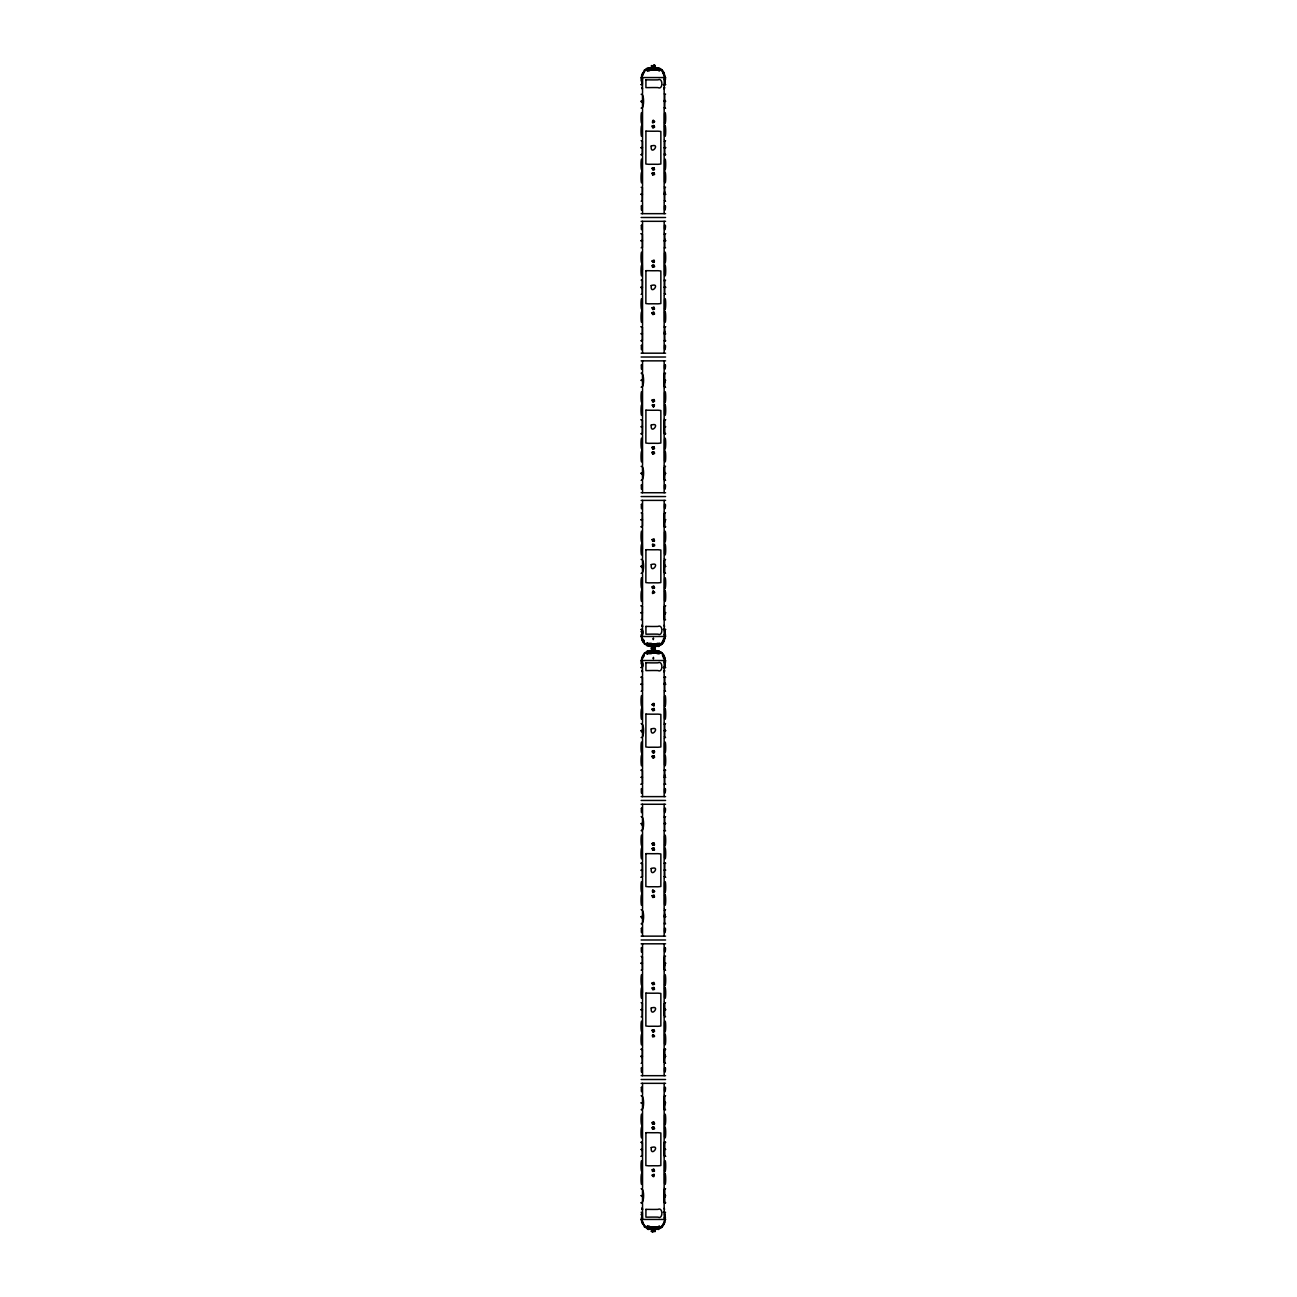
<?xml version="1.0" encoding="UTF-8"?>
<svg xmlns="http://www.w3.org/2000/svg" width="1297" height="1297" viewBox="0 0 1297 1297"><rect width="100%" height="100%" fill="white"/><g stroke="black" fill="none" stroke-linecap="round" stroke-linejoin="round"><path stroke-width="1.5" d="M664.356 672.057L664.55 670.144L664.291 671.895M664.291 89.104L664.55 87.191L664.291 88.78M647.316 645.355L646.555 643.393L648.062 645.582M658.649 651.418L659.849 653.477L657.06 653.656M641.35 102.025L642.096 102.463M641.48 473.956L642.096 474.556M641.464 731.735L642.096 731.93M641.48 1150.147L642.096 1150.536M664.583 333.053L664.583 330.978M664.583 474.718L664.615 472.059M665.296 730.016L664.615 729.433M664.583 916.006L664.583 913.931M664.583 1055.596L665.264 1055.158L665.085 1057.671M665.296 1195.137L664.583 1197.212M642.161 87.531L642.42 89.104L642.161 87.191M642.177 118.416L642.161 131.062M642.112 122.21C640.669 127.69 640.669 108.089 642.112 113.552L642.112 135.374C640.669 140.838 640.669 121.253 642.112 126.717M642.112 168.723C640.669 174.187 640.669 154.602 642.112 160.066L642.112 181.888C640.669 187.352 640.669 167.751 642.112 173.231M642.112 261.751C640.669 267.214 640.669 247.63 642.112 253.093L642.112 274.915C640.669 280.379 640.669 260.778 642.112 266.242M642.112 308.264C640.669 313.728 640.669 294.127 642.112 299.607L642.112 321.413C640.669 326.893 640.669 307.292 642.112 312.755M642.177 397.482L642.161 410.128M642.112 401.292C640.669 406.755 640.669 387.155 642.112 392.618L642.112 414.44C640.669 419.904 640.669 400.319 642.112 405.783M642.112 447.805C640.669 453.269 640.669 433.668 642.112 439.132L642.112 460.954C640.669 466.417 640.669 446.833 642.112 452.296M642.112 540.817C640.669 546.28 640.669 526.695 642.112 532.159L642.112 553.981C640.669 559.445 640.669 539.844 642.112 545.324M642.112 587.33C640.653 592.421 640.686 573.29 642.112 578.673L642.112 600.495C640.669 605.958 640.669 586.357 642.112 591.821M642.161 625.267L642.42 626.856L642.161 624.943M642.161 670.484L642.42 672.057L642.161 670.144M642.112 705.179C640.669 710.643 640.669 691.042 642.112 696.505L642.112 718.327C640.669 723.791 640.669 704.206 642.112 709.67M642.112 751.676C640.669 757.156 640.669 737.555 642.112 743.019L642.112 764.841C640.669 770.305 640.669 750.72 642.112 756.183M642.112 844.704C640.653 849.794 640.686 830.664 642.112 836.046L642.112 857.868C640.669 863.332 640.669 843.731 642.112 849.195M642.177 840.894L642.161 853.539M642.112 891.217C640.669 896.681 640.669 877.096 642.112 882.56L642.112 904.382C640.669 909.846 640.669 890.245 642.112 895.708M642.112 984.245C640.669 989.708 640.669 970.107 642.112 975.587L642.112 997.393C640.669 1002.873 640.669 983.272 642.112 988.736M664.599 126.717C666.058 121.253 666.058 140.838 664.599 135.374L664.599 113.552C666.058 108.089 666.058 127.69 664.599 122.21M642.112 1030.758C640.653 1035.849 640.686 1016.718 642.112 1022.085L642.112 1043.907C640.669 1049.37 640.669 1029.786 642.112 1035.249M664.599 173.231C666.058 167.751 666.058 187.352 664.599 181.888L664.599 160.066C666.058 154.602 666.058 174.187 664.599 168.723M642.112 1123.769C640.653 1128.86 640.686 1109.729 642.112 1115.112L642.112 1136.934C640.669 1142.398 640.669 1122.813 642.112 1128.277M642.177 1119.976L642.161 1132.605M664.599 266.242C666.058 260.778 666.058 280.379 664.599 274.915L664.599 253.093C666.058 247.63 666.058 267.214 664.599 261.751M642.112 1170.283C640.669 1175.747 640.669 1156.162 642.112 1161.626L642.112 1183.448C640.669 1188.911 640.669 1169.31 642.112 1174.79M664.599 312.755C666.058 307.292 666.058 326.893 664.599 321.413L664.599 299.607C666.058 294.127 666.058 313.728 664.599 308.264M642.161 1208.22L642.42 1209.809L642.161 1207.896M664.599 405.783C666.058 400.319 666.058 419.904 664.599 414.44L664.599 392.618C666.058 387.155 666.058 406.755 664.599 401.292M664.599 452.296C666.058 446.833 666.058 466.417 664.599 460.954L664.599 439.132C666.058 433.668 666.058 453.269 664.599 447.805M664.599 545.324C666.058 539.844 666.058 559.445 664.599 553.981L664.599 532.159C666.058 526.695 666.058 546.28 664.599 540.817M664.599 591.821C666.058 586.357 666.058 605.958 664.599 600.495L664.599 578.673C666.026 573.306 666.074 592.405 664.599 587.33M664.534 626.678L664.291 625.105M664.599 709.67C666.058 704.206 666.058 723.791 664.599 718.327L664.599 696.505C666.058 691.042 666.058 710.643 664.599 705.179M664.599 756.183C666.058 750.72 666.058 770.305 664.599 764.841L664.599 743.019C666.058 737.555 666.058 757.156 664.599 751.676M664.599 849.195C666.058 843.731 666.058 863.332 664.599 857.868L664.599 836.046C666.026 830.68 666.074 849.778 664.599 844.704M664.599 895.708C666.058 890.245 666.058 909.846 664.599 904.382L664.599 882.56C666.058 877.096 666.058 896.681 664.599 891.217M664.599 988.736C666.058 983.272 666.058 1002.873 664.599 997.393L664.599 975.587C666.058 970.107 666.058 989.708 664.599 984.245M664.599 1035.249C666.058 1029.786 666.058 1049.37 664.599 1043.907L664.599 1022.085C666.026 1016.718 666.074 1035.817 664.599 1030.758M664.599 1128.277C666.058 1122.813 666.058 1142.398 664.599 1136.934L664.599 1115.112C666.026 1109.746 666.074 1128.844 664.599 1123.769M664.599 1174.79C666.058 1169.31 666.058 1188.911 664.599 1183.448L664.599 1161.626C666.058 1156.162 666.058 1175.747 664.599 1170.283M664.55 1209.469L664.291 1208.22M641.934 657.547L641.415 659.768L642.339 658.876M665.199 638.011L664.534 637.232L664.015 639.405A15.029 15.029 0 0 1 663.561 640.88L662.232 644.155L657.336 645.841A27.561 27.367 0 0 1 649.375 645.841L644.479 644.155L643.15 640.88A15.029 15.029 0 0 1 642.291 637.978M664.858 140.643L664.729 147.518M664.745 280.671L664.729 287.042M664.777 661.94L664.858 667.647M642.404 84.289L642.339 78.987L641.14 78.874M642.372 107.781L641.14 108.121C644.366 109.613 644.414 92.8 641.14 94.292M642.404 154.375L642.404 141.065L641.14 140.643M642.404 247.403L642.404 234.076L641.14 233.671M642.404 340.43L642.404 327.103M642.372 386.846L641.14 387.187C644.382 388.581 644.447 372.369 641.14 373.196L642.372 373.698M642.404 433.457L642.404 420.131M664.323 141.503L665.572 140.806M642.404 513.158L642.437 526.063L641.14 526.89M664.323 188L665.572 187.157M641.14 573.404C644.382 573.971 644.447 558.083 641.14 559.412M664.323 234.514L665.572 233.671M664.323 281.027L665.572 280.168L664.388 280.444M641.14 661.827C643.62 661.211 643.652 668.263 641.14 667.647M642.437 666.82L641.14 667.485M642.404 690.831L642.404 677.504M641.14 737.588C644.382 738.69 644.463 722.834 641.14 723.596L642.323 723.856M664.323 374.055L665.572 373.196L664.34 373.698M642.404 783.842L642.404 770.531M642.372 830.275L641.14 830.615C644.382 831.993 644.447 815.797 641.14 816.624L642.323 816.883M664.323 467.082L665.572 466.223M642.404 876.869L642.404 863.543L641.14 863.137M664.323 560.093L665.572 559.412M642.404 969.897L642.404 956.57M664.323 606.607L665.572 605.764M664.323 630.196L665.572 629.353M664.307 662.248L665.572 661.827M664.323 724.456L665.572 723.596L664.388 723.856M642.372 1109.34L641.14 1109.681C644.382 1111.059 644.447 1094.863 641.14 1095.689L642.372 1096.192M642.404 1217.705L642.404 1212.711M664.307 863.543L665.572 863.137M664.323 910.494L665.572 909.635M664.323 1003.521L665.572 1002.662M664.323 1050.035L665.572 1049.176M664.323 1096.549L665.572 1095.689L664.388 1095.949M664.323 1189.56L665.572 1188.717L664.388 1188.976M642.42 626.678L642.42 625.267M642.42 1209.469L642.42 1208.22M642.404 270.084L642.161 257.438M642.404 549.15L642.161 536.504M642.404 713.496L642.161 700.85M642.404 992.562L642.161 979.932M641.464 288.307L642.096 288.501M641.464 567.373L642.096 567.567M665.28 565.265L664.615 565.07M641.464 824.746L642.096 824.941M641.464 917.773L642.096 917.968M665.28 1008.693L664.615 1008.499M665.28 1101.72L664.615 1101.526M664.615 1194.537L665.28 1194.813M641.415 76.555L641.934 74.594M647.316 651.645L647.073 653.445M651.353 653.656L646.863 653.656L647.462 651.58M659.249 645.42L660.157 643.393L657.06 643.344M647.462 1226.589C645.193 1225.681 647.333 1230.853 649.375 1229.216A27.756 27.756 0 0 0 657.336 1229.216C659.379 1230.821 661.454 1225.681 659.249 1226.589M661.13 644.755L661.762 643.993L660.546 644.658M646.117 69.422L645.079 69.989M646.117 652.375L645.079 652.942M660.06 1227.497L659.249 1228.372M661.697 1227.384L660.611 1227.951M642.274 76.231L642.21 76.75M664.777 94.243L664.729 101.004M664.777 187.271L664.729 194.031M664.583 239.361L665.231 240.188L665.085 239.361M664.858 326.682L664.729 333.556M664.777 373.309L664.729 380.07M664.794 419.969L664.729 426.583M664.777 466.336L664.826 473.129M664.858 512.737L664.729 519.611M664.777 629.45L664.777 635.06M664.777 723.71L664.729 730.47M664.858 863.137L664.729 869.995M664.777 909.748L664.729 916.509M641.464 1057.363L642.096 1057.509M664.777 1002.776L664.729 1009.536M664.858 1142.203L664.729 1149.077M664.777 1188.83L664.826 1195.623M641.14 84.694L642.372 84.192M641.14 154.797L642.372 154.294M664.34 79.376L665.572 78.874M641.14 247.824L642.372 247.322M641.14 340.852L642.372 340.333M664.34 327.184L665.572 326.682M641.14 433.863L642.372 433.36M664.34 420.212L665.572 419.709M664.34 513.239L665.572 512.737M642.372 619.415L641.14 619.755M664.34 606.266L665.572 605.926M664.34 677.585L665.572 677.083M641.14 784.263L642.372 783.761M664.34 770.613L665.572 770.11M641.14 877.291L642.372 876.788M642.242 1063.329L642.404 1049.597M664.34 1049.678L665.572 1049.338M641.14 1156.357L642.339 1156.243L642.404 1142.625M641.14 1218.126L642.372 1217.624M664.34 1142.706L665.572 1142.203M664.34 1212.808L665.572 1212.306M641.934 639.453L641.415 637.232L642.339 638.124M663.253 639.988L663.594 638.529M664.534 1220.185L663.983 1222.358M653.947 67.703L654.142 64.899L653.801 67.801M654.337 174.398L654.337 173.279M652.375 400.108L652.796 401.648M652.375 405.102L653.364 406.999L654.515 405.004L652.196 405.004L653.364 406.788M654.482 400.676L653.364 401.794M654.482 452.88L652.796 453.853M652.375 539.649L653.364 541.335M654.482 587.411L652.796 588.384M653.364 648.289L652.667 646.311L653.185 651.029M654.045 647.738L654.158 650.672L653.623 645.695M652.229 704.595L652.796 703.623M652.229 756.8L654.337 756.232M654.482 756.8L653.364 757.918M652.375 890.763L652.796 892.304M652.375 895.773L653.364 897.459M654.482 891.331L653.364 892.449M652.375 1030.272L653.364 1031.958M654.482 1123.153L653.915 1124.126M654.337 1170.932L653.364 1169.246M642.307 75.923L644.82 70.865M642.307 658.876L642.728 657.595M663.983 639.405L664.372 638.124M665.231 637.994L663.189 642.663L664.404 640.572M664.404 1223.525L662.994 1225.487L665.231 1220.947M662.686 641.172L661.924 643.458M662.864 641.172L661.892 643.182M643.458 657.012L644.025 655.828M643.15 73.151L644.479 69.892L649.375 68.206A27.561 27.367 0 0 1 657.336 68.206L662.232 69.892L663.091 71.789M646.749 653.542L646.944 651.224L649.375 650.737A27.756 27.756 0 0 1 657.336 650.737C661.275 650.137 660.465 655.293 657.06 652.958A25.421 23.492 0 0 0 649.651 652.958L648.078 653.299M649.651 70.703C645.63 72.502 646.749 68.011 649.392 68.303A27.756 27.756 0 0 1 657.336 68.206C658.973 67.882 661.178 71.254 658.568 70.703M646.944 653.25L649.392 651.256A26.118 25.291 0 0 1 657.32 651.256L659.768 653.25M658.568 1226.297C661.227 1225.665 658.989 1229.232 657.32 1228.697A27.561 27.367 0 0 1 649.375 1228.794L644.479 1227.108L643.15 1223.849M644.22 654.904C640.75 656.72 644.009 654.823 644.787 653.542M646.863 70.378L647.77 68.968M648.16 653.25L646.814 653.575L647.77 651.921L647.738 653.575M658.941 645.079L659.849 643.669L657.32 645.744A26.118 25.291 0 0 1 649.392 645.744L646.944 643.75M658.941 1228.032L659.849 1226.67M661.892 1226.135L662.783 1224.627M663.091 1225.211L662.232 1227.108L657.336 1228.794A27.756 27.756 0 0 1 649.375 1228.794C646.781 1228.843 645.663 1224.611 649.651 1226.297M663.513 1225.065L660.805 1227.092M641.918 74.594L644.042 72.146M643.328 73.378L642.696 74.642A15.029 15.029 0 0 0 642.096 77.561M642.518 656.25L641.918 657.547M642.696 657.595L644.106 655.082M664.015 639.405L662.816 641.691M664.048 1223.833L664.777 1222.406M654.142 68.206L655.261 65.709M651.451 647.916L652.569 645.841M651.451 1230.869L652.569 1228.794M662.816 1224.644L664.015 1222.358A15.029 15.029 0 0 1 663.561 1223.849M647.138 68.822L647.462 70.411M662.718 641.804L663.189 642.663L662.605 641.918M664.858 78.874L664.858 84.694M664.858 233.671L664.729 240.529M664.794 559.51L664.729 566.124M664.858 605.764L664.826 612.67M664.858 677.083L664.729 683.957M664.858 770.11L664.729 776.984M664.794 816.883L664.729 823.498M664.858 956.148L664.729 963.023M664.858 1049.176L664.826 1056.082M664.794 1095.949L664.729 1102.563M664.858 1212.306L664.858 1218.126M652.569 648.646L653.266 648.468M653.623 1228.648L654.223 1230.188L652.829 1231.631M642.323 84.435L641.14 84.532M664.388 79.133L665.572 79.036M664.469 94.292L665.572 94.13M642.323 154.538L641.14 154.635M641.14 201.148L642.323 201.051M664.388 233.93L665.572 233.833M641.14 294.338L642.323 294.079M642.323 340.576L641.14 340.673M664.388 326.957L665.572 326.86M642.323 433.603L641.14 433.701M664.388 419.969L665.572 419.871M642.323 480.117L641.14 480.376C644.382 480.944 644.447 465.056 641.14 466.385M642.323 526.631L641.14 526.728M642.242 619.755L642.404 606.169M642.323 634.914L641.14 635.011M664.388 629.612L665.572 629.515M642.323 690.977L641.14 691.236M664.388 662.086L665.572 661.989M664.388 677.342L665.572 677.245M642.323 784.004L641.14 784.101M664.388 770.369L665.572 770.272M642.323 877.031L641.14 877.129M664.388 863.397L665.572 863.299M642.323 923.545L641.14 923.804C644.398 924.242 644.496 908.986 641.14 909.635M642.323 970.043L641.14 970.14M664.388 956.424L665.572 956.148M641.14 1016.832L642.323 1016.556M642.323 1063.07L641.14 1063.329M642.323 1156.097L641.14 1156.194M664.388 1142.462L665.572 1142.365M642.323 1202.611L641.14 1202.708M652.375 67.217L651.694 65.547M654.337 646.83L655.163 647.138L654.337 650.17M652.375 650.17L651.548 647.138L652.407 647.073M654.337 1229.783L655.017 1231.453M642.242 201.311L642.404 187.579L641.14 187.319M642.242 294.338L642.404 280.59L641.14 280.168L642.323 280.444M642.242 1016.832L642.404 1003.084L641.14 1002.662M642.388 73.475L646.944 68.271L649.375 67.784A27.756 27.756 0 0 1 657.336 67.784L659.768 68.271L659.638 70.492M652.683 120.491L652.683 122.793L654.693 121.642L653.364 120.297L652.375 122.194M654.337 127.203C651.11 129.489 652.845 123.037 654.482 126.636M652.375 260.616L654.482 261.167M654.337 261.735L653.364 262.497L652.018 261.167L654.028 260.016L654.028 262.318L652.229 261.167M654.337 308.945L653.364 309.497M652.375 312.804L653.364 312.253M654.337 313.939L653.364 314.49M653.915 406.642L653.915 404.696M652.375 447.319L653.364 446.752M653.915 448.843L654.337 447.319M652.796 451.907L652.375 453.431M653.915 541.173L653.915 539.228M652.796 586.439L652.375 587.979M652.683 591.254L652.683 593.556L654.693 592.405L653.364 591.075L652.375 592.972M665.085 614.259L664.583 612.168M654.223 648.322L652.829 649.132M654.028 705.746L654.028 703.444L652.018 704.595L654.028 705.746L652.375 705.146M652.375 751.239L654.337 751.239L653.364 753.135L652.196 751.125L654.028 750.639L654.693 751.806L654.028 752.957L652.375 752.357M654.337 849.681L653.364 850.248M652.683 890.18L652.683 892.482L654.693 891.331L652.683 890.18L654.337 890.763M653.915 897.297L653.915 895.352M652.375 983.061L653.364 982.51M654.337 984.196L652.229 983.629M652.375 988.055L653.364 987.503M653.915 989.595L654.337 988.055M654.337 1036.384L652.229 1035.833M652.796 1127.19L652.375 1128.714M654.028 1176.509L654.028 1174.207L652.018 1175.358L653.364 1176.703L652.375 1174.806L654.337 1174.806M659.395 645.355L659.638 643.555M662.783 72.373L663.189 71.384L665.296 76.555M662.67 72.146L664.404 73.475M644.82 1226.135L641.918 1222.406M653.964 648.354L653.007 648.97M659.962 644.512L660.805 644.139M662.816 655.309L664.015 657.595A15.029 15.029 0 0 0 663.561 656.12L662.232 652.845L657.336 651.159A27.561 27.367 0 0 0 649.375 651.159L644.479 652.845L643.15 656.12A15.029 15.029 0 0 0 642.291 659.022M645.906 652.861L646.749 652.488M652.44 66.228L654.304 65.061M653.364 645.906L652.261 646.636L652.715 648.986M654.272 1230.772C650.689 1234.063 654.028 1225.681 652.44 1232.02M658.568 643.75C661.292 642.437 659.946 647.673 657.336 646.263A27.756 27.756 0 0 1 649.375 646.263L646.944 645.776L646.749 643.458M659.525 645.371L658.649 645.582M647.203 651.629L648.062 651.418M648.062 68.465L646.814 68.887L647.073 70.492M653.915 169.81L652.375 168.286L654.337 168.286M652.796 265.188L654.482 266.161L652.375 266.728M652.796 399.703L654.337 400.108M653.915 710.561L652.229 709.589L653.915 708.616M652.796 1029.85L654.482 1030.839M653.364 1122.035L652.375 1123.721M653.915 1171.337L652.375 1170.932M658.649 1228.535L659.638 1226.508M647.462 69L659.265 69M647.219 70.216L649.602 69.698A26.621 26.621 0 0 1 657.109 69.698L659.849 70.378M659.492 643.831L657.109 644.35A26.621 26.621 0 0 1 649.602 644.35L646.863 643.344L651.353 643.344M647.495 643.425L647.495 645.095L649.44 645.436L659.265 645.047M646.749 651.743L649.375 651.207A27.756 27.756 0 0 1 657.336 651.159L659.962 651.743M659.265 651.953L649.44 651.564L647.462 651.953L647.495 653.575M647.219 653.169L649.602 652.65A26.621 26.621 0 0 1 657.109 652.65L659.849 653.331M659.492 1226.784L657.109 1227.302A26.621 26.621 0 0 1 649.602 1227.302L646.863 1226.622M647.462 1228L659.265 1228M648.078 643.701L649.651 644.042A25.421 23.492 0 0 0 657.06 644.042L658.633 643.701M647.3 70.46L649.651 70.006A25.421 23.492 0 0 1 657.06 70.006L659.411 70.46M659.411 1226.54L657.06 1226.994A25.421 23.492 0 0 1 649.651 1226.994L647.3 1226.54M653.185 68.174L652.748 66.309L655.18 65.434M642.242 77.561L641.172 77.561L665.572 77.561L664.469 77.561M664.469 636.487L665.539 636.487L641.14 636.487L642.242 636.487M642.242 660.513L641.172 660.513L665.572 660.513L664.469 660.513M664.469 1219.439L665.539 1219.439L641.14 1219.439L642.242 1219.439M651.37 65.709L655.342 65.709M642.469 78.452L642.55 93.125M664.21 78.452L664.161 93.125M641.593 78.712L642.663 78.712M641.14 79.036L642.372 79.376M665.572 84.532L664.34 84.192M663.286 84.694L664.161 84.694M665.572 84.694L664.372 84.581M642.469 93.708L642.501 108.705M664.21 93.708L664.259 108.705M664.583 99.837L664.583 101.912M641.14 101.004L642.388 101.004M664.323 101.004L665.572 101.004M641.14 101.425L642.437 101.215M664.291 101.215L665.572 101.425M642.469 140.222L642.501 155.218M664.21 140.222L664.259 155.218M641.14 147.518L642.388 147.518M664.323 147.518L665.572 147.518M641.14 147.728L642.437 147.728M664.291 147.728L665.572 147.728M641.14 147.923L642.388 147.923M664.323 147.923L665.572 147.923M665.572 154.635L664.323 153.938M665.572 154.797L664.34 154.294M642.161 164.411L642.161 177.559M642.469 186.736L642.501 201.732M664.21 186.736L664.259 201.732M664.583 191.437L664.583 193.529M664.404 193.026L665.329 192.977M641.14 194.031L642.388 194.031M664.323 194.031L665.572 194.031M641.14 194.226L642.437 194.226M664.291 194.226L665.572 194.226M641.14 194.437L642.388 194.437M664.323 194.437L665.572 194.437M664.323 200.451L665.572 201.311M641.14 213.665L665.572 213.665M641.14 217.491L665.572 217.491M641.14 221.317L665.572 221.317M642.469 233.249L642.501 248.246M664.21 233.249L664.259 248.246M641.14 233.833L642.323 233.93M641.14 240.529L642.388 240.529M664.323 240.529L665.572 240.529M641.14 240.739L642.437 240.739M664.291 240.739L665.572 240.739M641.14 240.95L642.388 240.95M664.323 240.95L665.572 240.95M664.583 241.453L665.329 239.491M665.572 247.824L664.34 247.322M642.469 279.763L642.501 294.743M664.21 279.763L664.259 294.743M641.14 287.042L642.388 287.042M664.323 287.042L665.572 287.042M641.14 287.253L642.437 287.253M664.291 287.253L665.572 287.253M641.14 287.464L642.388 287.464M664.323 287.464L665.572 287.464M664.323 293.479L665.572 294.16M642.161 303.952L642.161 317.1M642.469 326.277L642.501 341.257M664.21 326.277L664.259 341.257M641.14 326.682L642.372 327.184M641.14 326.86L642.323 326.957M664.404 332.551L665.329 332.518M641.14 333.556L642.437 333.767M664.291 333.767L665.572 333.767M641.14 333.978L642.388 333.978M664.323 333.978L665.572 333.978M665.572 340.673L664.34 340.333M665.572 340.852L664.372 340.738M641.14 353.189L665.572 353.189M641.14 357.015L665.572 357.015M641.14 360.858L665.572 360.858M642.469 372.79L642.501 387.771M664.21 372.79L664.259 387.771M641.14 380.07L642.437 380.28M664.291 380.28L665.572 380.07M641.14 380.491L642.388 380.491M664.323 380.491L665.572 380.491M664.583 381.026L664.583 383.118M664.404 381.529L665.329 381.529M642.469 419.288L642.501 434.284M664.21 419.288L664.259 434.284M641.14 419.709L642.372 420.212M641.14 419.871L642.323 419.969M641.14 426.583L642.388 426.583M664.323 426.583L665.572 426.583M641.14 427.005L642.437 426.794M664.291 426.794L665.572 427.005M665.572 433.701L664.323 433.02M665.572 433.863L664.34 433.36M642.161 443.477L642.161 456.641M642.469 465.801L642.501 480.798M664.21 465.801L664.259 480.798M641.14 473.097L642.388 473.097M664.323 473.097L665.572 473.097M641.14 473.308L642.437 473.308M664.291 473.308L665.572 473.308M641.14 473.502L642.388 473.502M664.323 473.502L665.572 473.502M664.404 474.426L665.329 474.556M641.14 492.73L665.572 492.73M641.14 496.556L665.572 496.556M641.14 500.383L665.572 500.383M642.469 512.315L642.501 527.312M664.21 512.315L664.259 527.312M641.14 512.899L642.372 513.239M641.14 519.611L642.388 519.611M664.323 519.611L665.572 519.611M641.14 519.805L642.437 519.805M664.291 519.805L665.572 519.805M641.14 520.016L642.388 520.016M664.323 520.016L665.572 520.016M664.583 520.567L664.583 522.642M664.404 521.07L665.329 521.07M665.572 526.728L664.34 526.387M665.572 526.89L664.372 526.777M642.469 558.829L642.501 573.825M664.21 558.829L664.259 573.825M641.14 566.124L642.388 566.124M664.323 566.124L665.572 566.124M641.14 566.319L642.437 566.319M664.291 566.319L665.572 566.319M641.14 566.53L642.388 566.53M664.323 566.53L665.572 566.53M664.307 572.982L665.572 573.242M642.161 583.018L642.161 596.166M642.469 605.342L642.501 620.339M664.21 605.342L664.259 620.339M641.14 605.764L642.372 606.266M641.14 605.926L642.323 606.023M641.14 612.622L642.388 612.622M664.323 612.622L665.572 612.622M641.14 612.832L642.437 612.832M664.291 612.832L665.572 612.832M641.14 613.043L642.388 613.043M664.323 613.043L665.572 613.043M665.572 619.755L664.307 619.496M641.14 629.353C643.604 628.721 643.717 635.806 641.14 635.173M663.286 629.353L664.161 629.353M641.14 629.515L642.323 629.612M665.572 635.011L664.388 634.914M665.572 635.173L664.323 634.314M642.469 635.595L642.55 620.906M664.21 635.595L664.161 620.906M642.307 640.572C644.528 643.393 644.025 643.004 642.437 640.669M651.37 648.338L655.342 648.338M651.37 648.662L655.342 648.662M662.864 655.828L663.189 654.353L664.404 656.428M663.983 657.595L664.486 659.411L665.199 658.989M642.469 661.405L642.55 676.094M664.21 661.405L664.161 676.094M641.14 661.989L642.323 662.086M665.572 667.485L664.323 666.804M663.286 667.647L664.161 667.647M665.572 667.647L664.307 667.242M642.469 676.661L642.501 691.658M664.21 676.661L664.259 691.658M641.14 677.083L642.372 677.585M641.14 677.245L642.323 677.342M664.583 682.789L664.583 684.865M664.404 683.081L665.329 682.919M641.14 683.957L642.388 683.957M664.323 683.957L665.572 683.957M641.14 684.168L642.437 684.168M664.291 684.168L665.572 684.168M641.14 684.378L642.388 684.378M664.323 684.378L665.572 684.378M665.572 691.236L664.34 690.734M642.469 723.175L642.501 738.171M664.21 723.175L664.259 738.171M641.14 730.47L642.388 730.47M664.323 730.47L665.572 730.47M641.14 730.681L642.437 730.681M664.291 730.681L665.572 730.681M641.14 730.876L642.388 730.876M664.323 730.876L665.572 730.876M664.323 736.907L665.572 737.588M642.161 747.364L642.161 760.528M642.469 769.688L642.501 784.685M664.21 769.688L664.259 784.685M641.14 770.11L642.372 770.613M641.14 770.272L642.323 770.369M664.583 774.39L664.583 776.481M664.404 775.979L665.329 775.93M641.14 777.195L642.437 777.195M664.291 777.195L665.572 777.195M641.14 777.389L642.388 777.389M664.323 777.389L665.572 777.389M665.572 784.101L664.307 783.842M665.572 784.263L664.372 784.15M641.14 796.617L665.572 796.617M641.14 800.444L665.572 800.444M641.14 804.27L665.572 804.27M642.469 816.202L642.501 831.199M664.21 816.202L664.259 831.199M664.615 822.444L664.583 824.406M641.14 823.498L642.388 823.498M664.323 823.498L665.572 823.498M641.14 823.692L642.437 823.692M664.291 823.692L665.572 823.692M642.469 862.716L642.501 877.712M664.21 862.716L664.259 877.712M641.14 863.299L642.372 863.64M641.14 869.995L642.388 869.995M664.323 869.995L665.572 869.995M641.14 870.417L642.437 870.206M664.291 870.206L665.572 870.206M665.572 877.129L664.323 876.432M665.572 877.291L664.34 876.788M642.161 886.905L642.161 900.053M642.469 909.229L642.501 924.21M664.21 909.229L664.259 924.21M664.404 915.52L665.329 915.471M641.14 916.509L642.388 916.509M664.323 916.509L665.572 916.509M641.14 916.72L642.437 916.72M664.291 916.72L665.572 916.72M641.14 916.93L642.388 916.93M664.323 916.93L665.572 916.93M641.14 936.142L665.572 936.142M641.14 939.985L665.572 939.985M641.14 943.811L665.572 943.811M642.469 955.743L642.501 970.723M664.21 955.743L664.259 970.723M641.14 956.327L642.388 957.008M641.14 963.023L642.388 963.023M664.323 963.023L665.572 963.023M641.14 963.233L642.437 963.233M664.291 963.233L665.572 963.233M641.14 963.444L642.388 963.444M664.323 963.444L665.572 963.444M664.583 963.979L664.583 966.07M664.404 964.482L665.329 964.482M665.572 970.318L664.34 969.816M642.469 1002.257L642.501 1017.237M664.21 1002.257L664.259 1017.237M641.14 1009.536L642.388 1009.536M664.323 1009.536L665.572 1009.536M641.14 1009.747L642.437 1009.747M664.291 1009.747L665.572 1009.747M641.14 1009.958L642.388 1009.958M664.323 1009.958L665.572 1009.958M664.323 1015.973L665.572 1016.832M642.161 1026.43L642.161 1039.594M642.469 1048.754L642.501 1063.751M664.21 1048.754L664.259 1063.751M641.14 1049.176L642.372 1049.678M641.14 1049.338L642.323 1049.435M641.14 1056.05L642.388 1056.05M664.323 1056.05L665.572 1056.05M641.14 1056.261L642.437 1056.261M664.291 1056.261L665.572 1056.261M641.14 1056.471L642.388 1056.471M664.323 1056.471L665.572 1056.471M665.572 1063.329L664.323 1062.486M641.14 1075.683L665.572 1075.683M641.14 1079.509L665.572 1079.509M641.14 1083.335L665.572 1083.335M642.469 1095.268L642.501 1110.264M664.21 1095.268L664.259 1110.264M641.14 1102.774L642.437 1102.774M664.291 1102.774L665.572 1102.774M641.14 1102.969L642.388 1102.969M664.323 1102.969L665.572 1102.969M664.583 1103.52L664.583 1105.595M664.404 1104.023L665.329 1104.023M642.469 1141.782L642.501 1156.778M664.21 1141.782L664.259 1156.778M641.14 1142.203L642.372 1142.706M641.14 1142.365L642.323 1142.462M641.14 1149.272L642.437 1149.272M664.291 1149.272L665.572 1149.272M641.14 1149.482L642.388 1149.482M664.323 1149.482L665.572 1149.482M665.572 1156.194L664.323 1155.497M665.572 1156.357L664.372 1156.243M642.161 1165.971L642.161 1179.119M642.469 1188.295L642.501 1203.292M664.21 1188.295L664.259 1203.292M641.14 1195.575L642.388 1195.575M664.323 1195.575L665.572 1195.575M641.14 1195.785L642.437 1195.785M664.291 1195.785L665.572 1195.996M664.404 1196.92L665.329 1197.034M665.572 1202.708L664.388 1202.611M641.14 1202.87C644.366 1203.503 644.496 1188.02 641.14 1188.717L642.323 1188.976M665.572 1202.87L664.323 1202.011M641.14 1212.306L642.372 1212.808M663.286 1212.306L664.161 1212.306M665.572 1217.964L664.34 1217.624M641.593 1218.288L642.663 1218.288M642.469 1218.548L642.55 1203.875M664.21 1218.548L664.161 1203.875M642.242 1220.623L641.415 1220.185L642.339 1221.077M642.307 1223.525L647.462 1228.372M651.37 1231.291L655.342 1231.291M651.37 1231.453L655.342 1231.453M653.575 1228.81L652.407 1230.026M659.249 70.411L659.573 68.822M659.638 653.445L659.249 651.58M647.073 1226.508L648.062 1228.535M653.364 65.758L654.45 67.412L653.364 68.141M653.364 648.711L654.304 650.267L653.364 651.094M653.364 1231.242L652.213 1229.588L651.694 1231.453M647.3 643.571L648.16 643.75M658.633 653.299L657.06 652.991A25.437 23.573 0 0 0 649.651 652.991M648.078 1226.654L649.651 1226.962A25.437 23.573 0 0 0 657.06 1226.962M658.649 68.465L659.719 68.741M653.364 120.508L654.337 122.194L652.796 122.615M653.915 172.874L652.375 173.279L652.796 174.819M653.915 307.405L652.375 307.811L652.796 309.351M653.364 449.005L652.375 448.438M653.364 546.329L652.375 544.643L654.515 544.529L654.515 545.875L652.683 546.361L652.683 544.043L654.482 545.194M653.364 586.293L654.337 586.844M653.364 591.286L654.482 592.405L652.796 593.378M653.364 703.46L654.337 704.028M653.915 843.147C649.992 842.774 654.709 847.492 654.337 843.569M653.915 848.157L652.375 848.562L652.796 850.102M653.364 1034.698L654.515 1036.498L652.683 1036.984L652.683 1034.682L654.482 1035.833M653.364 1127.028L654.482 1128.163L652.796 1129.136M659.265 68.595L660.06 69.503M660.611 69.049L661.697 69.616M660.611 652.002L661.697 652.586M645.906 644.139L646.749 644.512M645.728 644.447L644.949 643.993M659.962 652.488L660.805 652.861M645.728 1227.4L645.014 1226.978M660.805 69.908L662.556 71.967M652.796 314.344L652.229 313.371M661.924 653.542L663.351 654.888M663.205 654.58L664.307 656.412M643.928 1224.627L642.696 1222.358A15.029 15.029 0 0 1 642.096 1219.439M654.337 67.217L655.017 65.547M664.388 108.024L665.572 108.283L664.323 107.44M664.388 387.09L665.572 387.365L664.323 386.506M664.388 480.117L665.572 480.376L664.323 479.533M664.388 830.518L665.572 830.777L664.307 830.356M664.388 923.545L665.572 923.804L664.323 922.945M644.106 641.918L642.696 639.405M664.858 154.797L664.729 147.923M664.729 240.95L664.858 247.662M664.794 294.079L664.729 287.464M664.858 340.852L664.729 333.978M664.858 433.863L664.729 427.005M664.729 520.016L664.858 526.728M664.729 613.043L664.858 619.917M664.729 684.378L664.858 691.236M664.729 777.389L664.858 784.101M664.858 877.291L664.729 870.417M664.729 963.444L664.858 970.318M664.729 1056.471L664.858 1063.167M664.794 1109.583L664.729 1102.969M664.858 1156.357L664.729 1149.482M663.545 72L664.08 73.167M662.816 72.356L664.453 76.555M663.545 654.953L665.231 659.006M643.199 642.112L641.918 639.453M651.451 66.131L652.569 68.206M654.142 645.841L655.261 648.338M651.451 649.084L652.569 651.159L654.142 651.159L655.261 648.662M654.142 1228.794L655.261 1231.291M663.351 73.394L664.421 76.28M664.048 656.12L664.777 657.547M664.437 659.184L665.248 659.33M644.155 642.064L644.787 643.458M658.941 68.968L659.443 70.168M658.941 651.921L659.443 653.121M647.268 643.879L647.77 645.079L647.738 643.425M647.268 1226.832L647.77 1228.032M643.62 639.988L644.025 641.172M643.458 639.988L643.847 641.172M662.394 654.936L662.686 655.828M642.307 638.124L642.728 639.405M642.307 1221.077L642.728 1222.358M641.934 1222.406L641.415 1220.445M663.253 657.012L663.594 658.471M664.34 1109.34L665.572 1109.843L664.323 1109M664.777 108.17L664.826 101.425M664.777 201.197L664.729 194.437M664.777 387.252L664.729 380.491M664.745 479.874L664.729 473.502M664.777 573.29L664.729 566.53M664.777 737.636L664.729 730.876M664.745 830.275L664.729 823.903M664.777 923.691L664.729 916.93M664.777 1016.718L664.729 1009.958M664.777 1202.757L664.729 1195.996M653.607 658.746L653.429 657.352L653.104 658.746M653.104 638.254L653.283 639.648L653.607 638.254M664.161 109.288L664.161 139.638M664.161 155.802L664.161 186.152M664.161 202.316L664.161 213.665M664.161 221.317L664.161 232.666M664.161 248.829L664.161 279.179M664.161 295.327L664.161 325.693M664.161 341.841L664.161 353.189M664.161 360.858L664.161 372.207M664.161 388.354L664.161 418.704M664.161 434.868L664.161 465.218M664.161 481.382L664.161 492.73M664.161 500.383L664.161 511.731M664.161 527.895L664.161 558.245M664.161 574.409L664.161 604.759M664.161 692.241L664.161 722.591M664.161 738.755L664.161 769.105M664.161 785.269L664.161 796.617M664.161 804.27L664.161 815.618M664.161 831.782L664.161 862.132M664.161 878.296L664.161 908.646M664.161 924.793L664.161 936.142M664.161 943.811L664.161 955.159M664.161 971.307L664.161 1001.673M664.161 1017.821L664.161 1048.171M664.161 1064.334L664.161 1075.683M664.161 1083.335L664.161 1094.684M664.161 1110.848L664.161 1141.198M664.161 1157.362L664.161 1187.712M664.048 374.444L664.048 386.101M664.048 420.958L664.048 432.614M664.048 467.471L664.048 479.128M664.048 513.985L664.048 525.642M664.048 560.499L664.048 572.155M664.048 607.012L664.048 618.669M664.048 957.397L664.048 969.054M664.048 1003.91L664.048 1015.567M664.048 1050.424L664.048 1062.081M664.048 1096.938L664.048 1108.595M664.048 1143.451L664.048 1155.108M664.048 1189.965L664.048 1201.622M642.55 109.288L642.55 139.638M642.55 155.802L642.55 186.152M642.55 202.316L642.55 213.665M642.55 221.317L642.55 232.666M642.55 248.829L642.55 279.179M642.55 295.327L642.55 325.693M642.55 341.841L642.55 353.189M642.55 360.858L642.55 372.207M642.55 388.354L642.55 418.704M642.55 434.868L642.55 465.218M642.55 481.382L642.55 492.73M642.55 500.383L642.55 511.731M642.55 527.895L642.55 558.245M642.55 574.409L642.55 604.759M642.55 692.241L642.55 722.591M642.55 738.755L642.55 769.105M642.55 785.269L642.55 796.617M642.55 804.27L642.55 815.618M642.55 831.782L642.55 862.132M642.55 878.296L642.55 908.646M642.55 924.793L642.55 936.142M642.55 943.811L642.55 955.159M642.55 971.307L642.55 1001.673M642.55 1017.821L642.55 1048.171M642.55 1064.334L642.55 1075.683M642.55 1083.335L642.55 1094.684M642.55 1110.848L642.55 1141.198M642.55 1157.362L642.55 1187.712M657.06 644.009A25.437 23.573 0 0 1 649.651 644.009M657.336 645.793A27.756 27.756 0 0 1 649.375 645.793M657.271 645.403A27.415 27.415 0 0 1 649.44 645.403M649.651 70.038A25.437 23.573 0 0 1 657.06 70.038M663.561 73.151A15.029 15.029 0 0 1 664.064 74.594M649.392 68.303A26.118 25.291 0 0 1 657.32 68.303M649.44 68.644A27.415 27.415 0 0 1 657.271 68.644M657.32 1228.697A26.118 25.291 0 0 1 649.392 1228.697M657.271 1228.356A27.415 27.415 0 0 1 649.44 1228.356M649.44 651.597A27.415 27.415 0 0 1 657.271 651.597M641.367 80.43L642.08 82.959L641.367 80.43M641.383 205.947C640.945 216.68 643.588 203.467 641.383 205.947M641.383 225.435C640.945 236.167 643.588 222.954 641.383 225.435M641.383 345.488C640.945 356.221 643.588 343.008 641.383 345.488M641.383 364.976C640.945 375.708 643.588 362.495 641.383 364.976M641.383 485.029C640.945 495.762 643.588 482.533 641.383 485.029M641.383 504.517C640.945 515.249 643.588 502.02 641.383 504.517M641.367 631.282L642.08 633.828L641.367 631.282M641.367 663.383L642.08 665.912L641.383 663.221M641.383 788.916C640.945 799.649 643.588 786.42 641.383 788.916M641.383 808.388C640.945 819.137 643.588 805.907 641.383 808.388M641.383 928.441C640.945 939.174 643.588 925.961 641.383 928.441M641.383 947.929C640.945 958.661 643.588 945.448 641.383 947.929M664.599 80.43L665.312 82.959L664.599 80.43M641.383 1067.982C640.945 1078.715 643.588 1065.486 641.383 1067.982M641.383 1087.47C640.945 1098.202 643.588 1084.973 641.383 1087.47M664.615 205.947C664.177 216.68 666.82 203.467 664.615 205.947M664.615 225.435C664.177 236.167 666.82 222.954 664.615 225.435M641.367 1214.251L642.08 1216.781L641.367 1214.251M664.615 345.488C664.177 356.221 666.82 343.008 664.615 345.488M664.615 364.976C664.177 375.708 666.82 362.495 664.615 364.976M664.615 485.029C664.177 495.762 666.82 482.533 664.615 485.029M664.615 504.517C664.177 515.249 666.82 502.02 664.615 504.517M664.599 631.282L665.312 633.828L664.599 631.282M664.599 663.383L665.312 665.912L664.599 663.383M664.615 788.916C664.177 799.649 666.82 786.42 664.615 788.916M664.615 808.388C664.177 819.137 666.82 805.907 664.615 808.388M664.615 928.441C664.177 939.174 666.82 925.961 664.615 928.441M664.615 947.929C664.177 958.661 666.82 945.448 664.615 947.929M664.615 1067.982C664.177 1078.715 666.82 1065.486 664.615 1067.982M664.615 1087.47C664.177 1098.202 666.82 1084.973 664.615 1087.47M664.599 1214.251L665.312 1216.781L664.599 1214.251M664.307 817.045L665.572 816.624L664.34 817.126M645.922 79.847L645.922 87.629L648.792 87.612A67.168 21.838 0 0 1 657.919 87.596C663.189 90.401 663.189 77.09 657.919 79.863A67.168 21.838 0 0 1 648.792 79.863L645.922 79.847M645.922 131.143L645.857 164.022L648.792 164.314A67.168 21.838 0 0 1 657.919 164.314L660.854 164.022L660.854 131.451L657.919 131.175A67.168 21.838 0 0 1 648.792 131.175L645.922 131.143M645.922 270.668L645.857 303.563L648.792 303.838A67.168 21.838 0 0 1 657.919 303.838L660.854 303.563L660.854 270.992L657.919 270.7A67.168 21.838 0 0 1 648.792 270.7L645.922 270.668M645.922 410.176L645.857 443.055L648.792 443.347A67.168 21.838 0 0 1 657.919 443.347L660.854 443.055L660.854 410.484L657.919 410.209A67.168 21.838 0 0 1 648.792 410.209L645.922 410.176M645.922 549.701L645.857 582.596L648.792 582.872A67.168 21.838 0 0 1 657.919 582.856L660.854 582.596L660.854 550.025L657.919 549.733A67.168 21.838 0 0 1 648.792 549.733L645.922 549.701M645.922 626.402L645.922 634.201L648.792 634.168A67.168 21.838 0 0 1 657.919 634.168C663.189 636.957 663.189 623.662 657.919 626.435A67.168 21.838 0 0 1 648.792 626.435L645.922 626.402M645.922 662.799L645.922 670.598L648.792 670.565A67.168 21.838 0 0 1 657.919 670.549C663.189 673.37 663.189 660.043 657.919 662.832A67.168 21.838 0 0 1 648.792 662.832L645.922 662.799M645.922 714.096L645.857 746.975L648.792 747.267A67.168 21.838 0 0 1 657.919 747.267L660.854 746.975L660.854 714.404L657.919 714.128A67.168 21.838 0 0 1 648.792 714.128L645.922 714.096M645.922 853.637L645.857 886.516L648.792 886.791A67.168 21.838 0 0 1 657.919 886.791L660.854 886.516L660.854 853.945L657.919 853.653A67.168 21.838 0 0 1 648.792 853.653L645.922 853.637M645.922 993.129L645.857 1026.008L648.792 1026.3A67.168 21.838 0 0 1 657.919 1026.3L660.854 1026.008L660.854 993.437L657.919 993.162A67.168 21.838 0 0 1 648.792 993.162L645.922 993.129M645.922 1132.67L645.857 1165.549L648.792 1165.825A67.168 21.838 0 0 1 657.919 1165.808L660.854 1165.549L660.854 1132.978L657.919 1132.686A67.168 21.838 0 0 1 648.792 1132.686L645.922 1132.67M645.922 1209.371L645.922 1217.153L648.792 1217.137A67.168 21.838 0 0 1 657.919 1217.137C663.189 1219.91 663.189 1206.615 657.919 1209.388A67.168 21.838 0 0 1 648.792 1209.388L645.922 1209.371M652.196 125.971L652.683 127.787L654.515 127.301L654.028 125.485L652.196 125.971M651.207 146.026C650.186 156.694 661.47 142.735 651.207 146.026M652.196 168.172L652.683 170.004L654.515 169.502L654.028 167.686L652.196 168.172M652.196 173.166L652.683 174.998L654.515 174.511L654.028 172.679L652.196 173.166M652.196 265.496L652.683 267.328L654.515 266.842L654.028 265.01L652.196 265.496M651.207 285.551C650.186 296.235 661.47 282.276 651.207 285.551M652.196 307.713L652.683 309.529L654.515 309.043L654.028 307.227L652.196 307.713M652.196 312.707L652.683 314.523L654.515 314.036L654.028 312.22L652.196 312.707M652.196 400.011L652.683 401.827L654.515 401.34L654.028 399.525L652.196 400.011M651.24 425.059C650.202 435.727 661.502 421.768 651.24 425.059M652.196 447.206L652.683 449.038L654.515 448.551L654.028 446.719L652.196 447.206M652.196 452.215L652.683 454.031L654.515 453.545L654.028 451.713L652.196 452.215M652.196 539.536L652.683 541.352L654.515 540.865L654.028 539.049L652.196 539.536M651.24 564.584C650.202 575.268 661.502 561.309 651.24 564.584M652.196 586.747L652.683 588.562L654.515 588.076L654.028 586.26L652.196 586.747M652.196 708.924L652.683 710.74L654.515 710.253L654.028 708.438L652.196 708.924M651.207 728.979C650.186 739.647 661.47 725.688 651.207 728.979M652.196 756.135L652.683 757.951L654.515 757.464L654.028 755.648L652.196 756.135M652.196 843.455L652.683 845.287L654.515 844.785L654.028 842.969L652.196 843.455M652.196 848.449L652.683 850.281L654.515 849.794L654.028 847.962L652.196 848.449M651.207 868.504C650.186 879.188 661.47 865.229 651.207 868.504M652.196 895.66L652.683 897.475L654.515 896.989L654.028 895.173L652.196 895.66M652.196 982.964L652.683 984.78L654.515 984.293L654.028 982.478L652.196 982.964M652.196 987.957L652.683 989.773L654.515 989.287L654.028 987.471L652.196 987.957M651.24 1008.012C650.202 1018.696 661.502 1004.721 651.24 1008.012M652.196 1030.158L652.683 1031.99L654.515 1031.504L654.028 1029.672L652.196 1030.158M652.196 1122.489L652.683 1124.321L654.515 1123.834L654.028 1122.002L652.196 1122.489M652.196 1127.498L652.683 1129.314L654.515 1128.828L654.028 1126.996L652.196 1127.498M651.24 1147.537C650.202 1158.221 661.502 1144.262 651.24 1147.537M652.196 1169.699L652.683 1171.515L654.515 1171.029L654.028 1169.213L652.196 1169.699"/></g></svg>
